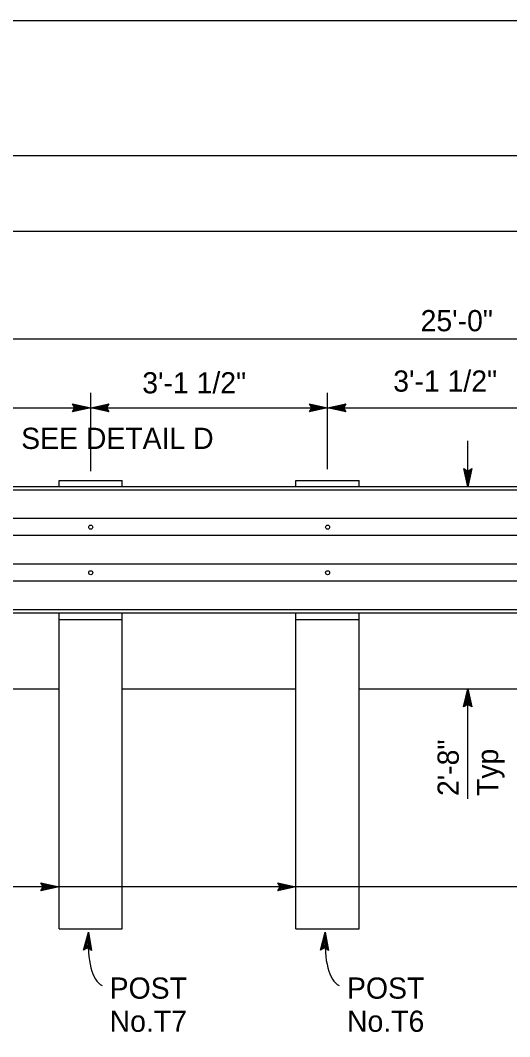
# Model space of a CAD drawing. Extents: x -894 to 866, y -476 to 714.
# Drawn here: x -472.9 to -311.5, y 378.1 to 713.6 of the extents above; entities that cross this region are included whole.
import ezdxf

# ---------------------------------------------------------------- set-up
doc = ezdxf.new("R2010")
doc.units = 0
for name, color, linetype in [('10 Sheet Format', 7, 'Continuous'), ('56 Stage 3 Anno', 7, 'Continuous'), ('57 Undefined', 7, 'Continuous'), ('60 Nongeo Data', 7, 'Continuous')]:
    doc.layers.add(name, color=color, linetype=linetype)

msp = doc.modelspace()

# ---------------------------------------------------------------- linework, layer by layer
at = {"layer": '10 Sheet Format'}
msp.add_line((-813.45, 643.96), (811.55, 643.96), dxfattribs=at)
for points in [[(-894.04, 713.56), (865.96, 713.56), (865.96, -476.44), (-894.04, -476.44)], [(-863.43, 668.96), (836.57, 668.96), (836.57, -431.04), (-863.43, -431.04)], [(-863.43, 668.96), (836.57, 668.96), (836.57, -431.04), (-863.43, -431.04)]]:
    msp.add_lwpolyline(points, close=True, dxfattribs=at)
at = {"layer": '56 Stage 3 Anno'}
for p, q in [((-605.95, 608.4), (18.96, 608.4)), ((-449.7, 564.71), (-449.7, 590.58)), ((-371.58, 565.44), (-371.58, 590.58)), ((-527.83, 585.67), (-449.7, 585.67)), ((-454.9, 585.67), (-455.7, 587.01)), ((-455.7, 587.01), (-455.7, 587.01)), ((-455.7, 587.01), (-449.7, 585.67)), ((-449.7, 585.67), (-455.7, 584.34)), ((-455.7, 584.34), (-454.9, 585.67)), ((-455.7, 584.34), (-455.7, 584.34)), ((-455.49, 586.65), (-451.08, 585.67)), ((-451.09, 585.67), (-455.47, 584.7)), ((-452.47, 585.67), (-455.29, 585.04)), ((-455.25, 586.29), (-452.47, 585.67)), ((-455.08, 585.95), (-453.85, 585.67)), ((-453.85, 585.67), (-455.06, 585.4)), ((-449.7, 585.67), (-443.7, 587)), ((-449.7, 585.67), (-371.58, 585.67)), ((-449.7, 585.67), (-449.7, 585.67)), ((-443.7, 584.33), (-449.7, 585.67)), ((-449.7, 585.67), (-449.7, 585.67)), ((-443.92, 584.68), (-448.32, 585.67)), ((-448.31, 585.67), (-443.94, 586.64)), ((-446.94, 585.67), (-444.12, 586.29)), ((-444.15, 585.04), (-446.94, 585.67)), ((-445.56, 585.67), (-444.35, 585.93)), ((-444.33, 585.39), (-445.56, 585.67)), ((-443.7, 587), (-444.5, 585.67)), ((-444.5, 585.67), (-443.7, 584.33)), ((-443.7, 587), (-443.7, 587)), ((-443.7, 584.33), (-443.7, 584.33)), ((-376.78, 585.67), (-377.58, 587.01)), ((-377.58, 587.01), (-377.58, 587.01)), ((-377.58, 587.01), (-371.58, 585.67)), ((-371.58, 585.67), (-377.58, 584.34)), ((-377.58, 584.34), (-376.78, 585.67)), ((-377.58, 584.34), (-377.58, 584.34)), ((-377.36, 586.65), (-372.96, 585.67)), ((-372.97, 585.67), (-377.34, 584.7)), ((-374.34, 585.67), (-377.17, 585.04)), ((-377.13, 586.29), (-374.34, 585.67)), ((-376.95, 585.95), (-375.72, 585.67)), ((-375.72, 585.67), (-376.93, 585.4)), ((-371.58, 585.67), (-365.58, 587)), ((-371.58, 585.67), (-293.45, 585.67)), ((-371.58, 585.67), (-371.58, 585.67)), ((-365.58, 584.33), (-371.58, 585.67)), ((-371.58, 585.67), (-371.58, 585.67)), ((-365.8, 584.68), (-370.2, 585.67)), ((-370.19, 585.67), (-365.81, 586.64)), ((-368.82, 585.67), (-365.99, 586.29)), ((-366.03, 585.04), (-368.82, 585.67)), ((-367.43, 585.67), (-366.23, 585.93)), ((-366.21, 585.39), (-367.43, 585.67)), ((-365.58, 587), (-366.38, 585.67)), ((-366.38, 585.67), (-365.58, 584.33)), ((-365.58, 587), (-365.58, 587)), ((-365.58, 584.33), (-365.58, 584.33)), ((-325.37, 559.59), (-325.37, 574.78)), ((-325.37, 559.59), (-326.7, 565.59)), ((-326.7, 565.59), (-326.7, 565.59)), ((-326.7, 565.59), (-325.37, 564.79)), ((-325.37, 560.98), (-326.34, 565.36)), ((-325.37, 562.35), (-325.99, 565.18)), ((-325.37, 563.74), (-325.63, 564.94)), ((-325.37, 564.79), (-324.03, 565.59)), ((-324.03, 565.59), (-325.37, 559.59)), ((-324.39, 565.37), (-325.37, 560.97)), ((-324.75, 565.14), (-325.37, 562.35)), ((-325.09, 564.96), (-325.37, 563.74)), ((-324.03, 565.59), (-324.03, 565.59)), ((-325.37, 559.59), (-325.37, 559.59)), ((-326.71, 486.92), (-325.37, 492.92)), ((-326.35, 487.14), (-325.37, 491.54)), ((-325.99, 487.37), (-325.37, 490.16)), ((-325.37, 456.59), (-325.37, 492.92)), ((-325.37, 492.92), (-325.37, 492.92)), ((-325.37, 492.92), (-324.04, 486.92)), ((-325.37, 491.53), (-324.4, 487.16)), ((-325.37, 490.16), (-324.75, 487.34)), ((-325.37, 487.72), (-326.71, 486.92)), ((-326.71, 486.92), (-326.71, 486.92)), ((-325.65, 487.55), (-325.37, 488.78)), ((-325.37, 488.78), (-325.1, 487.57)), ((-324.04, 486.92), (-325.37, 487.72)), ((-324.04, 486.92), (-324.04, 486.92)), ((-226.17, 427.57), (-585.77, 427.57)), ((-465.32, 427.57), (-466.12, 428.91)), ((-466.12, 428.91), (-466.12, 428.91)), ((-466.12, 428.91), (-460.12, 427.57)), ((-460.12, 427.57), (-466.12, 426.24)), ((-466.12, 426.24), (-465.32, 427.57)), ((-466.12, 426.24), (-466.12, 426.24)), ((-465.9, 428.56), (-461.5, 427.57)), ((-461.51, 427.57), (-465.89, 426.6)), ((-462.88, 427.57), (-465.71, 426.95)), ((-465.67, 428.2), (-462.88, 427.57)), ((-465.49, 427.85), (-464.26, 427.57)), ((-464.26, 427.57), (-465.47, 427.31)), ((-460.12, 427.57), (-460.12, 427.57)), ((-387.2, 427.57), (-388, 428.91)), ((-388, 428.91), (-388, 428.91)), ((-388, 428.91), (-382, 427.57)), ((-382, 427.57), (-388, 426.24)), ((-388, 426.24), (-387.2, 427.57)), ((-388, 426.24), (-388, 426.24)), ((-387.78, 428.56), (-383.38, 427.57)), ((-383.39, 427.57), (-387.76, 426.6)), ((-384.76, 427.57), (-387.58, 426.95)), ((-387.55, 428.2), (-384.76, 427.57)), ((-387.37, 427.85), (-386.14, 427.57)), ((-386.14, 427.57), (-387.35, 427.31)), ((-382, 427.57), (-382, 427.57)), ((-452.09, 406.62), (-450.47, 412.55)), ((-451.73, 406.82), (-450.54, 411.17)), ((-451.36, 407.03), (-450.61, 409.79)), ((-450.61, 409.79), (-450.11, 406.93)), ((-450.53, 411.16), (-449.78, 406.74)), ((-450.47, 412.55), (-450.47, 412.55)), ((-450.47, 412.55), (-449.43, 406.49)), ((-373.97, 406.62), (-372.35, 412.55)), ((-373.6, 406.82), (-372.41, 411.17)), ((-373.23, 407.03), (-372.48, 409.79)), ((-372.48, 409.79), (-371.99, 406.93)), ((-372.41, 411.16), (-371.65, 406.74)), ((-372.35, 412.55), (-372.35, 412.55)), ((-372.35, 412.55), (-371.3, 406.49)), ((-450.72, 407.35), (-452.09, 406.62)), ((-452.09, 406.62), (-452.09, 406.62)), ((-451, 407.19), (-450.67, 408.41)), ((-449.43, 406.49), (-450.72, 407.35)), ((-450.67, 408.41), (-450.46, 407.19)), ((-449.43, 406.49), (-449.43, 406.49)), ((-372.59, 407.35), (-373.97, 406.62)), ((-373.97, 406.62), (-373.97, 406.62)), ((-372.88, 407.19), (-372.55, 408.41)), ((-371.3, 406.49), (-372.59, 407.35)), ((-372.55, 408.41), (-372.34, 407.19)), ((-371.3, 406.49), (-371.3, 406.49))]:
    msp.add_line(p, q, dxfattribs=at)
for centre in [(-430.49, 439.82), (-352.37, 439.82)]:
    msp.add_ellipse(centre, major_axis=(14.78, 45.15), ratio=0.3001, start_param=2.313841, end_param=3.09253, dxfattribs=at)
at = {"layer": '60 Nongeo Data'}
for p, q in [((-460.12, 561.67), (-439.29, 561.67)), ((-460.12, 559.59), (-460.12, 561.67)), ((-439.29, 559.59), (-439.29, 561.67)), ((-382, 561.67), (-361.16, 561.67)), ((-382, 559.59), (-382, 561.67)), ((-361.16, 559.59), (-361.16, 561.67)), ((370.97, 559.59), (-678.22, 559.59)), ((370.97, 558.49), (-587.42, 558.49)), ((-280.95, 549.07), (-587.42, 549.07)), ((-280.95, 543.46), (-587.42, 543.46)), ((-280.95, 534.04), (-587.42, 534.04)), ((-280.95, 528.43), (-587.42, 528.43)), ((-280.95, 517.92), (-647.19, 517.92)), ((-280.95, 519.01), (-587.42, 519.01)), ((-460.12, 413.62), (-460.12, 517.92)), ((-439.29, 413.62), (-439.29, 517.92)), ((-382, 413.62), (-382, 517.92)), ((-361.16, 413.62), (-361.16, 517.92)), ((-460.12, 515.77), (-439.29, 515.77)), ((-382, 515.77), (-361.16, 515.77)), ((-517.41, 492.92), (-460.12, 492.92)), ((-439.29, 492.92), (-382, 492.92)), ((-361.16, 492.92), (-303.87, 492.92)), ((-460.12, 413.62), (-439.29, 413.62)), ((-382, 413.62), (-361.16, 413.62))]:
    msp.add_line(p, q, dxfattribs=at)
for centre in [(-449.7, 546.27), (-371.58, 546.27), (-449.7, 531.23), (-371.58, 531.23)]:
    msp.add_circle(centre, 0.668, dxfattribs=at)

# ---------------------------------------------------------------- texts
at = {"layer": '57 Undefined'}
for s, p in [('25\'-0"', (-340.9, 610.93)), ('3\'-1 1/2"', (-432.69, 590.42)), ('3\'-1 1/2"', (-349.92, 590.99)), ('SEE DETAIL D', (-472.62, 572.08)), ('POST', (-443.45, 390.61)), ('POST', (-365.17, 390.61)), ('No.T7', (-443.45, 379.68)), ('No.T6', (-365.17, 379.68))]:
    msp.add_text(s, height=7, dxfattribs=at).set_placement(p)
for s, p in [('2\'-8"', (-328.32, 457.52)), ('Typ', (-315.32, 457.52))]:
    msp.add_text(s, height=7, rotation=90, dxfattribs=at).set_placement(p)

doc.saveas('drawing.dxf')
